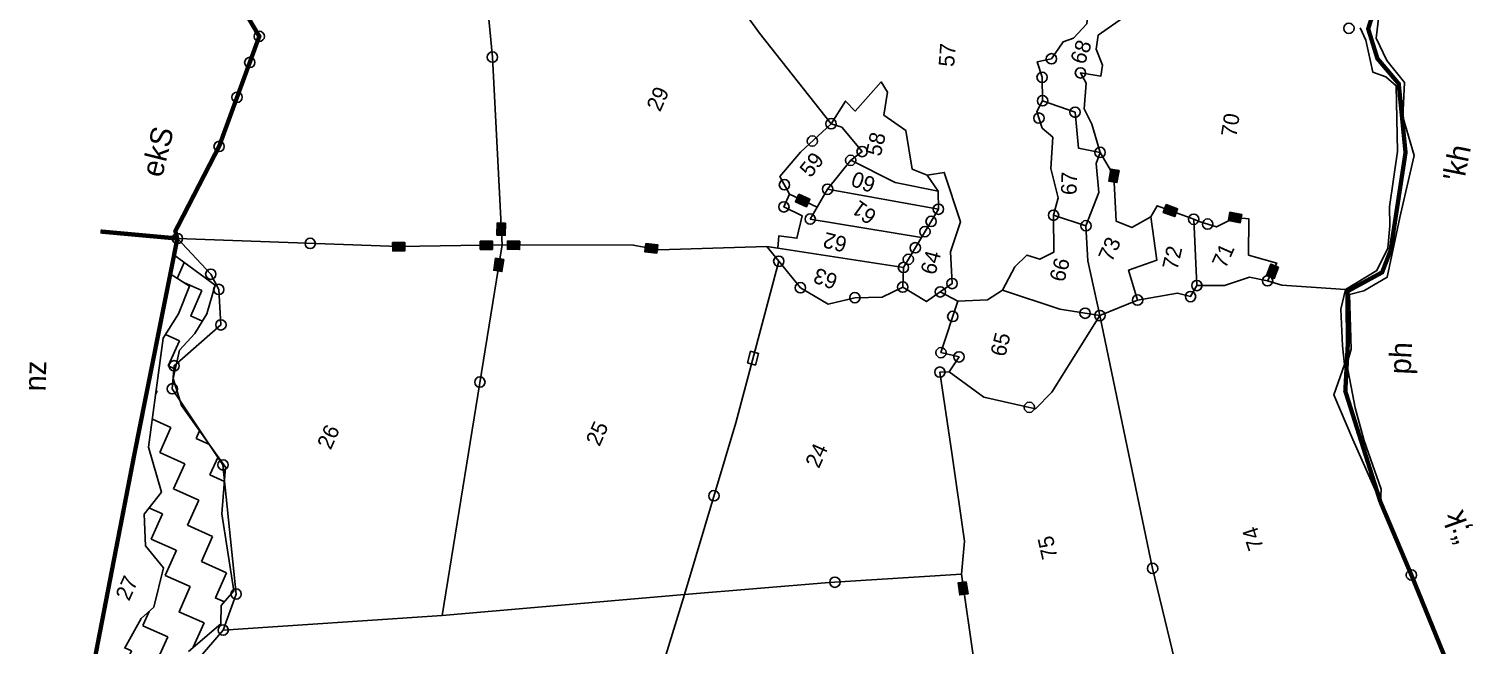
# Model space of a CAD drawing. Header units: metres. Extents: x 320588 to 323443, y 1845165 to 1849428.
# Drawn here: x 320650 to 322337, y 1847456 to 1848175 of the extents above; entities that cross this region are included whole.
import ezdxf

# ---------------------------------------------------------------- set-up
doc = ezdxf.new("R2010")
doc.units = ezdxf.units.M
doc.header["$LTSCALE"] = 0.3
doc.linetypes.add('DASHDOT', pattern=[1, 0.5, -0.25, 0, -0.25])
doc.linetypes.add('DIVIDE', pattern=[1.25, 0.5, -0.25, 0, -0.25, 0, -0.25])
for name, color, linetype in [('POLY_HATCH', 12, 'Continuous'), ('POLY_PARCEL', 6, 'Continuous'), ('POLY_WATER', 4, 'Continuous'), ('SYM_LOGO', 1, 'Continuous'), ('SYM_STONE', 1, 'Continuous'), ('TEXT_MAPOUT', 7, 'Continuous'), ('TEXT_PARCEL', 7, 'Continuous'), ('V_BOUND_LINE', 7, 'Continuous'), ('V_BOUND_STREAM_LINE', 7, 'DASHDOT'), ('V_DIVIDE_LINE', 7, 'DIVIDE')]:
    doc.layers.add(name, color=color, linetype=linetype)
doc.styles.add('TEXT_MAP', font='', dxfattribs={"height": 1.8})
doc.styles.get('TEXT_MAP').set_extended_font_data('Kruti Dev 050')

# ---------------------------------------------------------------- blocks, each defined once
blk = doc.blocks.new('STONESQUAREFILLED')
blk.add_hatch(color=256).paths.add_polyline_path([(0.7, -0.48), (0.7, 0.48), (-0.7, 0.48), (-0.7, -0.48)])
blk.add_lwpolyline([(-0.7, 0.48), (0.7, 0.48), (0.7, -0.48), (-0.7, -0.48)], close=True)
blk = doc.blocks.new('STONE')
blk.add_circle((0, 0), 0.851)
blk = doc.blocks.new('STONESQUARE')
blk.add_lwpolyline([(-0.7, 0.48), (0.7, 0.48), (0.7, -0.48), (-0.7, -0.48)], close=True)
blk = doc.blocks.new('RGDFG')
at = {"layer": 'POLY_HATCH'}
h = blk.add_hatch(dxfattribs=at)
h.set_pattern_fill('ZIGZAG', color=256, scale=10.350296, angle=66.6566, style=0)
h.set_pattern_definition([(66.6566, (323053.09, 1844612.276), (-17.15093, 43.19366), [32.8622, -32.8622]), (156.6566, (323066.11, 1844642.448), (-43.19366, -17.15093), [32.8622, -32.8622])])
h.paths.add_polyline_path([(320911.2, 1846814.5), (320888.8, 1846766.9), (320911.2, 1846733.1), (320966.3, 1846727.9), (320951, 1846688.2), (320954.3, 1846657.2), (321000.8, 1846627.9), (320995.5, 1846598.7), (321006.2, 1846569.8), (321055.2, 1846550.5), (321076.3, 1846513.7), (321113.4, 1846488.4), (321137.6, 1846463.1), (321163.3, 1846424.7), (321176.1, 1846399.5), (321216.1, 1846379.3), (321228.7, 1846357.2), (321250.5, 1846334.9), (321261.1, 1846295.1), (321283.6, 1846274.4), (321309.4, 1846261.4), (321319.1, 1846236.8), (321337.8, 1846202.9), (321380, 1846180.9), (321434.2, 1846165), (321452.3, 1846181.2), (321394.7, 1846244.9), (321358.5, 1846293.8), (321334.1, 1846322.9), (321331.9, 1846347.8), (321300.8, 1846387.2), (321247.6, 1846413.8), (321222.7, 1846424.6), (321215, 1846479.7), (321189, 1846509.4), (321180.6, 1846530.4), (321112.3, 1846569.1), (321100.8, 1846598.1), (321099.1, 1846628.5), (321104.7, 1846663), (321080.5, 1846688.3), (321068.1, 1846719.5), (321063.3, 1846751.2), (321032.8, 1846779.1), (321028.7, 1846812.4), (321015.8, 1846838.3), (321007.9, 1846858.4), (320994.1, 1846886.5), (321004.9, 1846924.4), (320989.9, 1846962.3), (320987.3, 1846994.9), (320983, 1847044.9), (320945.8, 1847070.1), (320904.7, 1847101.5), (320864.1, 1847106.1), (320814.8, 1847090.4), (320778, 1847082.2), (320737.4, 1847073.8), (320722.1, 1847089.7), (320718.9, 1847133.6), (320709.5, 1847150.6), (320700.3, 1847180.5), (320703.5, 1847205), (320723.2, 1847259.4), (320735.1, 1847291.3), (320758, 1847331.3), (320782.8, 1847350.2), (320794.5, 1847385.9), (320832.9, 1847419.3), (320833.2, 1847441.3), (320848.1, 1847458.9), (320832.4, 1847550.8), (320836.1, 1847606.6), (320782.6, 1847679.6), (320772.4, 1847711.8), (320779.6, 1847745.6), (320797.5, 1847765.7), (320811.4, 1847789.3), (320820.9, 1847824), (320771.1, 1847859.4), (320767.2, 1847836.5), (320790.3, 1847822.3), (320777.7, 1847788.9), (320759.6, 1847759.7), (320753.9, 1847712.2), (320744, 1847629.5), (320760.1, 1847575.6), (320739.5, 1847549.4), (320741.6, 1847511.4), (320763.6, 1847485.3), (320752.6, 1847438.3), (320737.4, 1847424.5), (320718.1, 1847388.4), (320720.9, 1847352), (320693.6, 1847323.1), (320660, 1847271), (320642.3, 1847221.3), (320633.5, 1847188.1), (320638.5, 1847152.6), (320659.6, 1847102.9), (320696.9, 1847047.9), (320730.8, 1847034.8), (320765.3, 1846990.4), (320810.1, 1847004.3), (320804.4, 1846969.8), (320842.2, 1846933.1), (320807.6, 1846899.9), (320828.8, 1846846.4), (320882.5, 1846812.1)])
for points in [[(320771.1, 1847859.4), (320820.9, 1847824), (320811.4, 1847789.3), (320797.5, 1847765.7), (320779.6, 1847745.6), (320772.4, 1847711.8), (320782.6, 1847679.6), (320836.1, 1847606.6), (320832.4, 1847550.8), (320848.1, 1847458.9), (320833.2, 1847441.3), (320832.9, 1847419.3), (320794.5, 1847385.9)], [(320767.2, 1847836.5), (320771.1, 1847859.4)], [(320718.1, 1847388.4), (320737.4, 1847424.5), (320752.6, 1847438.3), (320763.6, 1847485.3), (320741.6, 1847511.4), (320739.5, 1847549.4), (320760.1, 1847575.6), (320744, 1847629.5), (320753.9, 1847712.2), (320759.6, 1847759.7), (320777.7, 1847788.9), (320790.3, 1847822.3), (320767.2, 1847836.5)]]:
    blk.add_lwpolyline(points, dxfattribs=at)
at = {"layer": 'POLY_PARCEL'}
for points in [[(321102.1, 1848539.6), (321109.3, 1848520.4), (321122.1, 1848348.1), (321149, 1848100.4), (321163.3, 1847876.1)], [(321418.7, 1848199.4), (321467.7, 1848132.9), (321554.7, 1848025.8)], [(321860.3, 1848165.3), (321858.9, 1848149.1), (321843.2, 1848131.8), (321830.7, 1848127.3), (321817.1, 1848106.7), (321800.2, 1848102.9), (321806.3, 1848084.4), (321807.2, 1848056.5)], [(321876.6, 1847995.6), (321866.3, 1848029.1), (321856.9, 1848047.4), (321859, 1848078), (321852, 1848090.3), (321876.3, 1848086.6), (321878.4, 1848099.9), (321870.5, 1848118.8), (321872.8, 1848135.7), (321905.2, 1848159.2)], [(321554.7, 1848025.8), (321571.5, 1848053), (321583.5, 1848041.2), (321613.9, 1848076.5), (321621.9, 1848064.4), (321617.6, 1848036.9), (321644, 1848018.9), (321652.4, 1847972.6), (321670.3, 1847965.8)], [(321807.2, 1848056.5), (321800.4, 1848043.6), (321807.1, 1848023.7), (321820, 1848012.9), (321818, 1847975.6), (321827.4, 1847940.5), (321822, 1847919.9)], [(321807.2, 1848056.5), (321846.1, 1848043.2), (321851, 1848000.3), (321876.6, 1847995.6)], [(321554.7, 1848025.8), (321518.5, 1847991.6), (321494.4, 1847962.1), (321506.1, 1847941)], [(321554.7, 1848025.8), (321567.6, 1848021.8), (321592.3, 1847993.1), (321578.7, 1847982.4)], [(321860.9, 1847907.8), (321875.7, 1847947.7), (321872, 1847982.1), (321876.6, 1847995.6)], [(321876.6, 1847995.6), (321893.5, 1847967.8), (321896.8, 1847913.8), (321915.6, 1847906.5), (321938.4, 1847919.4)], [(321578.7, 1847982.4), (321551.6, 1847947.5)], [(321578.7, 1847982.4), (321632.3, 1847956.4), (321683.7, 1847946.8)], [(321670.3, 1847965.8), (321690.8, 1847969.3), (321710.8, 1847910.4), (321699.2, 1847874.7), (321701.7, 1847836.7), (321687.8, 1847826.6)], [(321683.7, 1847946.8), (321670.3, 1847965.8)], [(321506.1, 1847941), (321499.6, 1847925.8), (321521.6, 1847915.3), (321515.7, 1847888.5), (321494.1, 1847891.2), (321493, 1847876.2)], [(321539.2, 1847925.8), (321506.1, 1847941)], [(321551.6, 1847947.5), (321539.2, 1847925.8)], [(321551.6, 1847947.5), (321684.3, 1847925.3)], [(321684.3, 1847925.3), (321683.7, 1847946.8)], [(321938.4, 1847919.4), (321945.8, 1847932.7), (321989.5, 1847917.1)], [(321539.2, 1847925.8), (321531.2, 1847911.7), (321664.4, 1847891.1)], [(321664.4, 1847891.1), (321684.3, 1847925.3)], [(321822, 1847919.9), (321822.8, 1847875.6), (321806.2, 1847867), (321790.8, 1847871.9), (321776.4, 1847857.6), (321762.1, 1847829.4)], [(321822, 1847919.9), (321860.9, 1847907.8)], [(321923.7, 1847819.8), (321912.4, 1847855.3), (321945.9, 1847867.6), (321938.4, 1847919.4)], [(321989.5, 1847917.1), (321997.4, 1847914.3), (322016.8, 1847908.3), (322039, 1847919.9), (322055.6, 1847918.3), (322055.7, 1847875.1), (322089.4, 1847866), (322078.7, 1847844.7)], [(321994.3, 1847838), (321989.5, 1847917.1)], [(321878.9, 1847800.6), (321863.8, 1847865.7), (321860.9, 1847907.8)], [(321643.4, 1847855.2), (321664.4, 1847891.1)], [(320775.2, 1847879), (320815.7, 1847836.8), (320825.5, 1847818.7), (320828.6, 1847776.5), (320773.2, 1847726.9), (320771.4, 1847699.4), (320833.1, 1847609.3), (320850.7, 1847455.2), (320835.8, 1847412)], [(321163.3, 1847876.1), (321039.9, 1847872.6), (320775.2, 1847879)], [(321097.4, 1847432.4), (321163.3, 1847876.1)], [(321163.3, 1847876.1), (321320.1, 1847878), (321350.6, 1847872.8), (321479.6, 1847878.1)], [(321494.3, 1847860.7), (321479.6, 1847878.1)], [(321479.6, 1847878.1), (321493, 1847876.2)], [(321493, 1847876.2), (321643.4, 1847855.2)], [(321386.5, 1847461.1), (321445.3, 1847667), (321494.3, 1847860.7)], [(321642.8, 1847831.8), (321618.5, 1847819.5), (321585.8, 1847818.4), (321554, 1847810.4), (321520.5, 1847829.5), (321494.3, 1847860.7)], [(321642.8, 1847831.8), (321643.4, 1847855.2)], [(322078.7, 1847844.7), (322056.9, 1847848.7), (322027.4, 1847838.6), (321994.3, 1847838)], [(321687.8, 1847826.6), (321671.4, 1847814.7), (321642.8, 1847831.8)], [(321762.1, 1847829.4), (321744.3, 1847817.7), (321708.8, 1847815.7)], [(321878.9, 1847800.6), (321831, 1847807.7), (321762.1, 1847829.4)], [(321994.3, 1847838), (321986.9, 1847824.7), (321971.3, 1847828.7), (321923.7, 1847819.8)], [(322078.7, 1847844.7), (322095.8, 1847839.7), (322171.8, 1847835.5)], [(321708.8, 1847815.7), (321687.8, 1847826.6)], [(321708.8, 1847815.7), (321689.5, 1847754), (321711.1, 1847749.2), (321699.7, 1847731.3)], [(321923.7, 1847819.8), (321878.9, 1847800.6)], [(321699.7, 1847731.3), (321741.5, 1847701.5), (321803.2, 1847688.5), (321822.7, 1847708.3), (321878.9, 1847800.6)], [(321999.2, 1847301.2), (321982.6, 1847353.2), (321945.6, 1847499.5), (321878.9, 1847800.6)], [(321717.4, 1847489.6), (321720.6, 1847529.2), (321704.2, 1847631.9), (321688.5, 1847730.7), (321699.7, 1847731.3)], [(321717.4, 1847489.6), (321559.3, 1847477.6), (321386.5, 1847461.1)], [(321748.6, 1847242.2), (321742.4, 1847277.5), (321768.1, 1847286.4), (321761.7, 1847326.5), (321733.2, 1847387.1), (321717.4, 1847489.6)], [(321097.4, 1847432.4), (321386.5, 1847461.1)], [(321386.5, 1847461.1), (321337.8, 1847294.9), (321285, 1847133.5), (321282.9, 1847114.3)], [(320835.8, 1847412), (321097.4, 1847432.4)], [(320835.8, 1847412), (320784.2, 1847350.6)]]:
    blk.add_lwpolyline(points, dxfattribs=at)
at = {"layer": 'POLY_WATER'}
for points in [[(322216.9, 1847582.3), (322217.6, 1847597.4), (322196.4, 1847655), (322185.2, 1847694.1), (322174.7, 1847746.1), (322179.7, 1847764.2), (322177, 1847829.7), (322193.9, 1847834.1), (322221.8, 1847850.8), (322235.7, 1847922.3), (322251.9, 1847996.6), (322237.9, 1848042.6), (322239.6, 1848083.7), (322217.9, 1848109.5), (322205, 1848136.2), (322211.5, 1848196.8), (322198.9, 1848217.8), (322187.7, 1848255), (322168.2, 1848255.4), (322151.9, 1848267.7), (322135.5, 1848308.2)], [(322185.8, 1848148.2), (322192.6, 1848133.6), (322201.5, 1848095.4), (322217.1, 1848090.1), (322229.4, 1848079.6), (322232.1, 1848000.9), (322223.3, 1847934.7), (322223.9, 1847912.3), (322221.8, 1847885.6), (322209.2, 1847858.6), (322171.8, 1847835.5)], [(322171.8, 1847835.5), (322166.6, 1847812.1), (322169.2, 1847768.2), (322171.8, 1847745.9), (322159.8, 1847709.3), (322183, 1847656.5), (322216.9, 1847582.3)]]:
    blk.add_lwpolyline(points, dxfattribs=at)
at = {"layer": 'V_BOUND_LINE', "const_width": 5.18}
for points in [[(320849.5, 1848231.4), (320846.9, 1848159.8), (320870.1, 1848121.7), (320823.7, 1847989.6), (320772.7, 1847887.8), (320775.2, 1847879)], [(320775.2, 1847879), (320727.3, 1847622.1), (320674.8, 1847331.7)], [(322301.4, 1847385.6), (322255, 1847495.4), (322216.9, 1847582.3)]]:
    blk.add_lwpolyline(points, dxfattribs=at)
at = {"layer": 'V_BOUND_STREAM_LINE', "ltscale": 10, "const_width": 5.18}
blk.add_lwpolyline([(322216.9, 1847582.3), (322173.3, 1847714), (322175.6, 1847771), (322174.3, 1847833.4), (322215.5, 1847856.5), (322225.3, 1847882.8), (322241.7, 1848000), (322232.5, 1848082.1), (322206.7, 1848111.8), (322195.2, 1848147.3), (322206.9, 1848184.6), (322194.3, 1848217.6), (322134.5, 1848275.4), (322135.5, 1848308.2)], dxfattribs=at)
at = {"layer": 'V_DIVIDE_LINE', "ltscale": 10, "const_width": 5.18}
blk.add_lwpolyline([(320775.2, 1847879), (320683.1, 1847886.2)], dxfattribs=at)
at = {"layer": 'SYM_STONE'}
for name, p, xscale, yscale, zscale, rotation in [('STONE', (322172.2, 1848147.5), 7.245207014765816, 7.245207014765816, 7.245207014765816, 66.65656508673668), ('STONE', (320870.1, 1848121.7), 7.245207014765816, 7.245207014765816, 7.245207014765816, 66.65656508673668), ('STONE', (321149, 1848100.4), 7.245207014765816, 7.245207014765816, 7.245207014765816, 66.65656508673668), ('STONE', (321817.1, 1848106.7), 7.245207014765816, 7.245207014765816, 7.245207014765816, 66.65656508673668), ('STONE', (320859.1, 1848090.4), 7.245207014765816, 7.245207014765816, 7.245207014765816, 66.65656508673668), ('STONE', (321806.3, 1848084.4), 7.245207014765816, 7.245207014765816, 7.245207014765816, 66.65656508673668), ('STONE', (321852, 1848090.3), 7.245207014765816, 7.245207014765816, 7.245207014765816, 66.65656508673668), ('STONE', (320844.4, 1848048.6), 7.245207014765816, 7.245207014765816, 7.245207014765816, 66.65656508673668), ('STONE', (321807.2, 1848056.5), 7.245207014765816, 7.245207014765816, 7.245207014765816, 66.65656508673668), ('STONE', (321803.1, 1848035.6), 7.245207014765816, 7.245207014765816, 7.245207014765816, 66.65656508673668), ('STONE', (321846.1, 1848043.2), 7.245207014765816, 7.245207014765816, 7.245207014765816, 66.65656508673668), ('STONE', (321554.7, 1848025.8), 7.245207014765816, 7.245207014765816, 7.245207014765816, 66.65656508673668), ('STONE', (321532.6, 1848004.9), 7.245207014765816, 7.245207014765816, 7.245207014765816, 66.65656508673668), ('STONE', (321876.6, 1847995.6), 7.245207014765816, 7.245207014765816, 7.245207014765816, 66.65656508673668), ('STONE', (320823.7, 1847989.6), 7.245207014765816, 7.245207014765816, 7.245207014765816, 66.65656508673668), ('STONE', (321578.7, 1847982.4), 7.245207014765816, 7.245207014765816, 7.245207014765816, 66.65656508673668), ('STONE', (321592.3, 1847993.1), 7.245207014765816, 7.245207014765816, 7.245207014765816, 66.65656508673668), ('STONESQUAREFILLED', (321893.5, 1847967.8), 10.35029573537974, 10.35029573537974, 10.35029573537974, 260.6684343848784), ('STONE', (321499.9, 1847952.3), 7.245207014765816, 7.245207014765816, 7.245207014765816, 66.65656508673668), ('STONE', (321551.6, 1847947.5), 7.245207014765816, 7.245207014765816, 7.245207014765816, 66.65656508673668), ('STONE', (321499.6, 1847925.8), 7.245207014765816, 7.245207014765816, 7.245207014765816, 66.65656508673668), ('STONESQUAREFILLED', (321521.9, 1847933.7), 10.35029573537974, 10.35029573537974, 10.35029573537974, 335.9231325998822), ('STONE', (321684.3, 1847925.3), 7.245207014765816, 7.245207014765816, 7.245207014765816, 66.65656508673668), ('STONESQUAREFILLED', (321961.6, 1847927.1), 10.35029573537974, 10.35029573537974, 10.35029573537974, 340.4232636489754), ('STONE', (321531.2, 1847911.7), 7.245207014765816, 7.245207014765816, 7.245207014765816, 66.65656508673668), ('STONE', (321675.8, 1847910.7), 7.245207014765816, 7.245207014765816, 7.245207014765816, 66.65656508673668), ('STONE', (321822, 1847919.9), 7.245207014765816, 7.245207014765816, 7.245207014765816, 66.65656508673668), ('STONE', (321860.9, 1847907.8), 7.245207014765816, 7.245207014765816, 7.245207014765816, 66.65656508673668), ('STONE', (321989.5, 1847917.1), 7.245207014765816, 7.245207014765816, 7.245207014765816, 66.65656508673668), ('STONE', (322006.3, 1847911.6), 7.245207014765816, 7.245207014765816, 7.245207014765816, 66.65656508673668), ('STONESQUAREFILLED', (322039, 1847919.9), 10.35029573537974, 10.35029573537974, 10.35029573537974, 349.7508604202114), ('STONESQUAREFILLED', (321162.1, 1847895), 10.35029573537974, 10.35029573537974, 10.35029573537974, 269.5587261350804), ('STONE', (321668.5, 1847898.3), 7.245207014765816, 7.245207014765816, 7.245207014765816, 66.65656508673668), ('STONE', (320775.2, 1847879), 7.245207014765816, 7.245207014765816, 7.245207014765816, 66.65656508673668), ('STONE', (320934, 1847875.1), 7.245207014765816, 7.245207014765816, 7.245207014765816, 66.65656508673668), ('STONESQUAREFILLED', (321144.6, 1847875.6), 10.35029573537974, 10.35029573537974, 10.35029573537974, 0.6505078050311477), ('STONESQUAREFILLED', (321177.1, 1847875.9), 10.35029573537974, 10.35029573537974, 10.35029573537974, 358.9919202442093), ('STONE', (321657.2, 1847878.9), 7.245207014765816, 7.245207014765816, 7.245207014765816, 66.65656508673668), ('STONESQUAREFILLED', (321039.9, 1847872.6), 10.35029573537974, 10.35029573537974, 10.35029573537974, 1.642865844347484), ('STONESQUAREFILLED', (321341.8, 1847874.3), 10.35029573537974, 10.35029573537974, 10.35029573537974, 355.1134368685135), ('STONE', (321494.3, 1847860.7), 7.245207014765816, 7.245207014765816, 7.245207014765816, 66.65656508673668), ('STONE', (321643.4, 1847855.2), 7.245207014765816, 7.245207014765816, 7.245207014765816, 66.65656508673668), ('STONE', (321649.1, 1847865), 7.245207014765816, 7.245207014765816, 7.245207014765816, 66.65656508673668), ('STONESQUAREFILLED', (322084.5, 1847856.2), 10.35029573537973, 10.35029573537973, 10.35029573537973, 250.1742256019145), ('STONESQUAREFILLED', (321159.7, 1847852.2), 10.35029573537974, 10.35029573537974, 10.35029573537974, 261.5584784869819), ('STONE', (321994.3, 1847838), 7.245207014765816, 7.245207014765816, 7.245207014765816, 66.65656508673668), ('STONE', (322078.7, 1847844.7), 7.245207014765816, 7.245207014765816, 7.245207014765816, 66.65656508673668), ('STONE', (320815.7, 1847836.8), 7.245207014765816, 7.245207014765816, 7.245207014765816, 66.65656508673668), ('STONE', (321520.5, 1847829.5), 7.245207014765816, 7.245207014765816, 7.245207014765816, 66.65656508673668), ('STONE', (321642.8, 1847831.8), 7.245207014765816, 7.245207014765816, 7.245207014765816, 66.65656508673668), ('STONE', (321687.8, 1847826.6), 7.245207014765816, 7.245207014765816, 7.245207014765816, 66.65656508673668), ('STONE', (321701.7, 1847836.7), 7.245207014765816, 7.245207014765816, 7.245207014765816, 66.65656508673668), ('STONE', (321986.9, 1847824.7), 7.245207014765816, 7.245207014765816, 7.245207014765816, 66.65656508673668), ('STONE', (320825.5, 1847818.7), 7.245207014765816, 7.245207014765816, 7.245207014765816, 66.65656508673668), ('STONE', (321585.8, 1847818.4), 7.245207014765816, 7.245207014765816, 7.245207014765816, 66.65656508673668), ('STONE', (321923.7, 1847819.8), 7.245207014765816, 7.245207014765816, 7.245207014765816, 66.65656508673668), ('STONE', (321703.1, 1847797.5), 7.245207014765816, 7.245207014765816, 7.245207014765816, 66.65656508673668), ('STONE', (321861.1, 1847803.3), 7.245207014765816, 7.245207014765816, 7.245207014765816, 66.65656508673668), ('STONE', (321878.9, 1847800.6), 7.245207014765816, 7.245207014765816, 7.245207014765816, 66.65656508673668), ('STONE', (320828.6, 1847776.5), 7.245207014765816, 7.245207014765816, 7.245207014765816, 66.65656508673668), ('STONE', (321689.5, 1847754), 7.245207014765816, 7.245207014765816, 7.245207014765816, 66.65656508673668), ('STONESQUARE', (321464.9, 1847744.6), 10.35029573537974, 10.35029573537974, 10.35029573537974, 75.79046966564913), ('STONE', (321711.1, 1847749.2), 7.245207014765816, 7.245207014765816, 7.245207014765816, 66.65656508673668), ('STONE', (320773.2, 1847726.9), 7.245207014765816, 7.245207014765816, 7.245207014765816, 66.65656508673668), ('STONE', (321688.5, 1847730.7), 7.245207014765816, 7.245207014765816, 7.245207014765816, 66.65656508673668), ('STONE', (321138.9, 1847712), 7.245207014765816, 7.245207014765816, 7.245207014765816, 66.65656508673668), ('STONE', (320771.4, 1847699.4), 7.245207014765816, 7.245207014765816, 7.245207014765816, 66.65656508673668), ('STONE', (321795.9, 1847690), 7.245207014765816, 7.245207014765816, 7.245207014765816, 66.65656508673668), ('STONE', (320833.1, 1847609.3), 7.245207014765816, 7.245207014765816, 7.245207014765816, 66.65656508673668), ('STONE', (321420.3, 1847579.7), 7.245207014765816, 7.245207014765816, 7.245207014765816, 66.65656508673668), ('STONE', (321945.6, 1847499.5), 7.245207014765816, 7.245207014765816, 7.245207014765816, 66.65656508673668), ('STONE', (322255, 1847495.4), 7.245207014765816, 7.245207014765816, 7.245207014765816, 66.65656508673668), ('STONE', (321566.2, 1847478.2), 7.245207014765816, 7.245207014765816, 7.245207014765816, 66.65656508673668), ('STONESQUAREFILLED', (321719.4, 1847472.8), 10.35029573537973, 10.35029573537973, 10.35029573537973, 278.7905523367832), ('STONE', (320850.7, 1847455.2), 7.245207014765816, 7.245207014765816, 7.245207014765816, 66.65656508673668), ('STONE', (320835.8, 1847412), 7.245207014765816, 7.245207014765816, 7.245207014765816, 66.65656508673668)]:
    blk.add_blockref(name, p, dxfattribs=dict(at, xscale=xscale, yscale=yscale, zscale=zscale, rotation=rotation))
at = {"layer": 'TEXT_MAPOUT', "style": 'TEXT_MAP'}
for s, rotation, p in [('ekS', 76.6576, (320755.8, 1847950.5)), ("'kh", 79.3282, (322311.9, 1847964.8)), ('ph', 88.0134, (322251, 1847734.6)), ('nz', 89.262, (320620, 1847694.2)), ('“;k', 110.3041, (322328.6, 1847539.3))]:
    blk.add_text(s, height=25.88, rotation=rotation, dxfattribs=at).set_placement(p)
at = {"layer": 'TEXT_PARCEL', "style": 'TEXT_MAP'}
for s, rotation, p in [('57', 86.4425, (321700.9, 1848095.2)), ('68', 71.8473, (321856.8, 1848099.3)), ('29', 66.6566, (321350.2, 1848036.6)), ('70', 81.9014, (322039.2, 1848015.3)), ('58', 77.2689, (321614.4, 1847986.7)), ('59', 52.132, (321531, 1847960.1)), ('60', 161.2337, (321610.3, 1847961.1)), ('67', 89.0224, (321849.1, 1847944.1)), ('61', 144.9591, (321612.2, 1847919.9)), ('62', 166.6715, (321576.8, 1847890.1)), ('73', 66.6566, (321892.4, 1847863.8)), ('72', 77.9587, (321970.7, 1847855.4)), ('71', 66.6566, (322028.3, 1847857.8)), ('64', 75.623, (321681.5, 1847845.8)), ('66', 76.1123, (321835.8, 1847839.2)), ('63', 160.4734, (321566.5, 1847844.8)), ('65', 76.9542, (321766.3, 1847749.2)), ('26', 66.6566, (320961.6, 1847627.9)), ('25', 66.6566, (321282.7, 1847636)), ('24', 66.6566, (321545.3, 1847612.9)), ('75', 103.5069, (321832, 1847511.3)), ('74', 108.6235, (322078.2, 1847526.1)), ('27', 66.6566, (320722.9, 1847444.3))]:
    blk.add_text(s, height=18.63, rotation=rotation, dxfattribs=at).set_placement(p)

msp = doc.modelspace()

# ---------------------------------------------------------------- block references
at = {"layer": 'SYM_LOGO', "xscale": 0.977064271651382, "yscale": 0.977064271651382, "zscale": 0.977064271651382, "rotation": 359.2861025100409}
msp.add_blockref('RGDFG', (-15065.5, 46479.4), dxfattribs=at)

doc.saveas('drawing.dxf')
